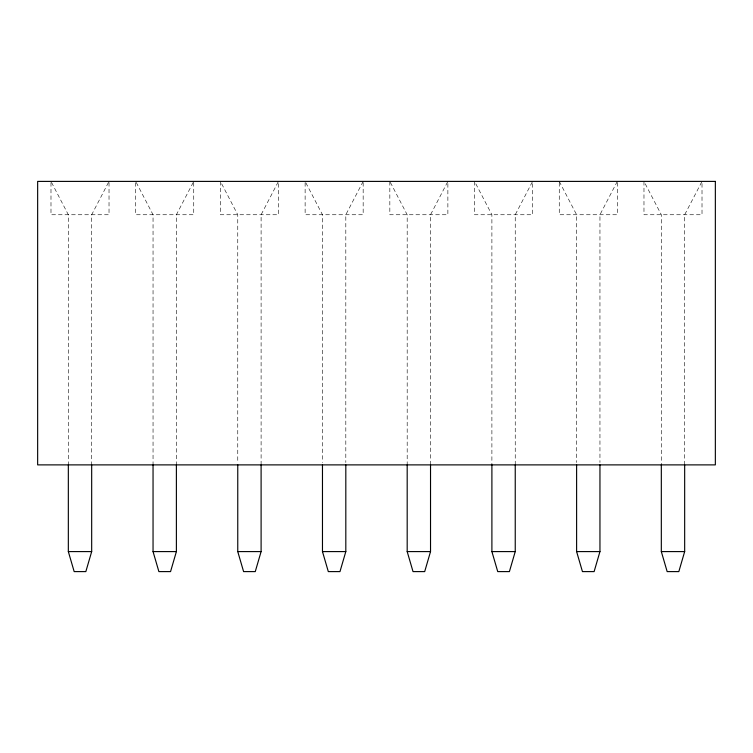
<?xml version="1.0" encoding="UTF-8"?>
<svg xmlns="http://www.w3.org/2000/svg" width="753" height="753" viewBox="0 0 753 753"><rect width="100%" height="100%" fill="white"/><g stroke="black" fill="none" stroke-linecap="round" stroke-linejoin="round"><path stroke-width="0.56" stroke-dasharray="3.77 2.82" d="M108.479 182.433L91.678 214.746L91.678 464.883M193.192 182.433L176.39 214.746L176.39 464.883M363.162 181.398L345.815 214.746L345.815 462.53M617.3 181.398L599.953 214.746L599.953 462.53M559.263 181.398L576.61 214.746L576.61 462.53M390.383 182.433L407.185 214.746L407.185 464.883M136.246 182.433L153.047 214.746L153.047 464.883M51.533 182.433L68.335 214.746L68.335 464.883M684.665 464.883L684.665 214.746L702.012 181.398L702.012 214.746L643.975 214.746L643.975 181.398L661.322 214.746L661.322 464.883M617.3 182.546L617.3 214.746L559.263 214.746L559.263 182.546M515.24 464.883L515.24 214.746L532.587 181.398L532.587 214.746L474.55 214.746L474.55 181.398L491.897 214.746L491.897 464.883M430.528 464.883L430.528 214.746L447.875 181.398L447.875 214.746L389.838 214.746L389.838 181.398M363.162 182.546L363.162 214.746L305.125 214.746L305.125 181.398L322.472 214.746L322.472 462.53M261.103 464.883L261.103 214.746L278.45 181.398L278.45 214.746L220.413 214.746L220.413 181.398L237.76 214.746L237.76 462.53M193.737 182.546L193.737 214.746L135.7 214.746L135.7 182.546M109.025 182.546L109.025 214.746L50.988 214.746L50.988 182.546"/><path stroke-width="1.13" d="M91.678 464.883L91.678 551.591L85.842 571.602L74.171 571.602L68.335 551.591L68.335 464.883M176.39 464.883L176.39 551.591L170.554 571.602L158.883 571.602L153.047 551.591L153.047 464.883M261.103 464.883L261.103 551.591L255.267 571.602L243.596 571.602L237.76 551.591L237.76 464.883M345.815 464.883L345.815 551.591L339.979 571.602L328.308 571.602L322.472 551.591L322.472 464.883M430.528 464.883L430.528 551.591L424.692 571.602L413.021 571.602L407.185 551.591L407.185 464.883M515.24 464.883L515.24 551.591L509.405 571.602L497.733 571.602L491.897 551.591L491.897 464.883M599.953 464.883L599.953 551.591L594.117 571.602L582.445 571.602L576.61 551.591L576.61 464.883M684.665 464.883L684.665 551.591L678.83 571.602L667.158 571.602L661.322 551.591L661.322 464.883M68.335 551.591L91.678 551.591M153.047 551.591L176.39 551.591M237.76 551.591L261.103 551.591M322.472 551.591L345.815 551.591M407.185 551.591L430.528 551.591M491.897 551.591L515.24 551.591M576.61 551.591L599.953 551.591M661.322 551.591L684.665 551.591M715.35 181.398L37.65 181.398L37.65 464.883L715.35 464.883L715.35 181.398"/></g></svg>
